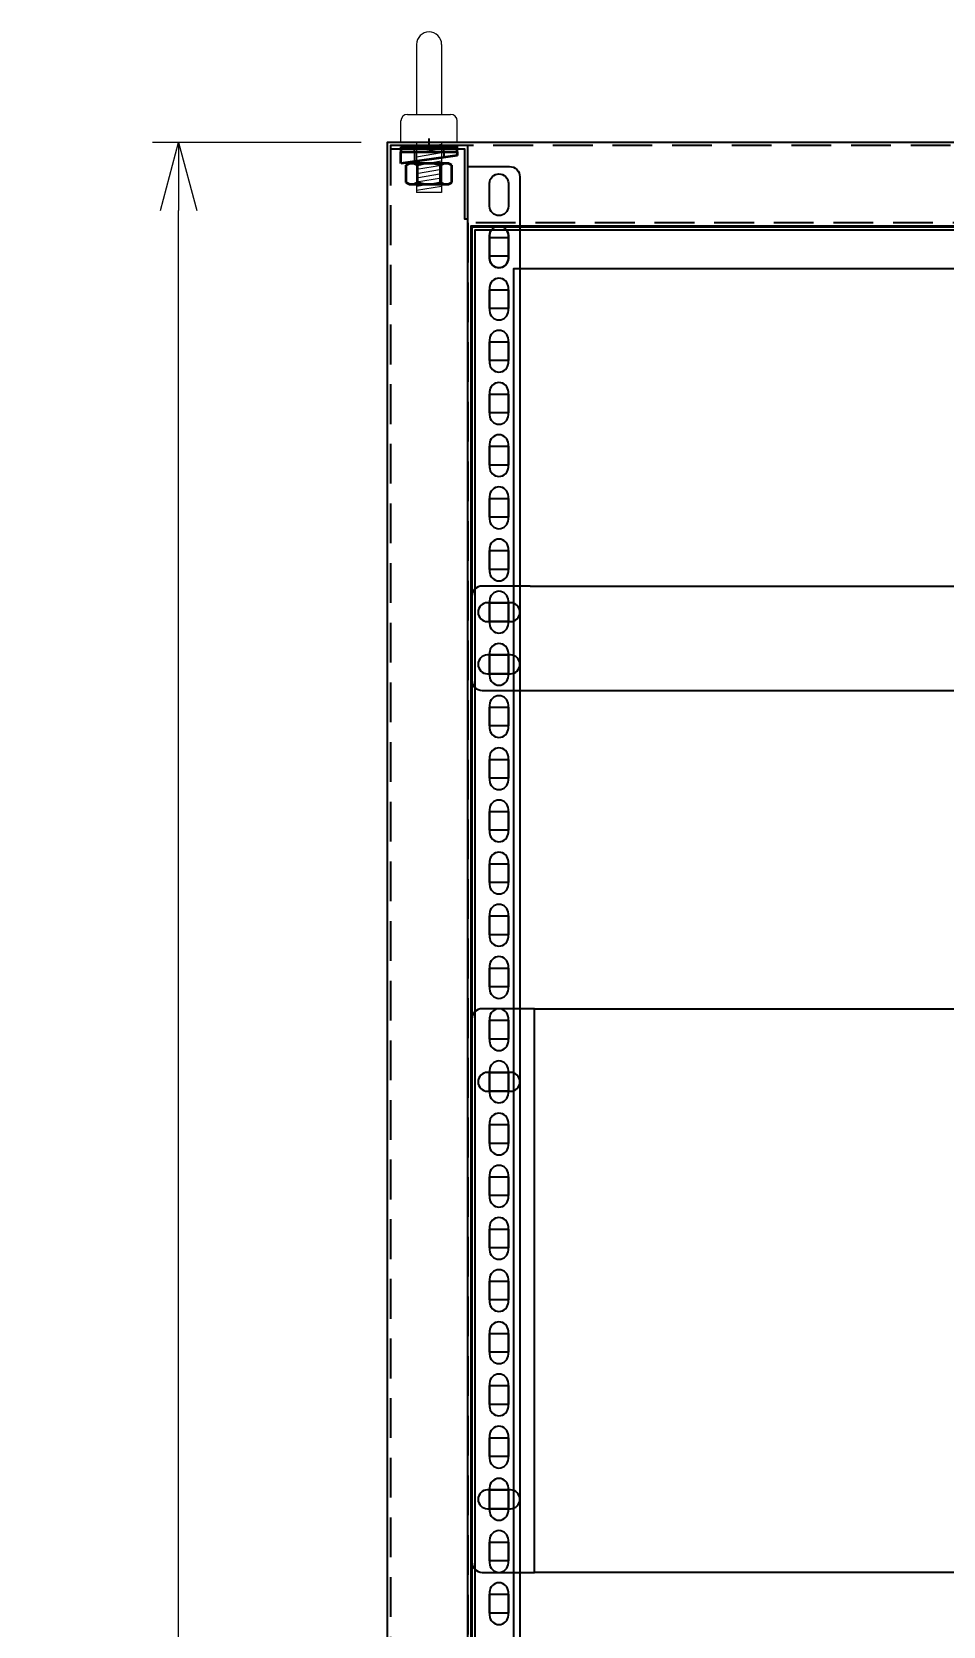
# Model space of a CAD drawing. Header units: millimetres. Extents: x 28713 to 59118, y -54378 to -19615.
# Drawn here: x 37285 to 37721, y -25429 to -24665 of the extents above; entities that cross this region are included whole.
import ezdxf

# ---------------------------------------------------------------- set-up
doc = ezdxf.new("R2010")
doc.units = ezdxf.units.MM
doc.header["$LTSCALE"] = 3
for name, pattern in [('ACAD_ISO04W100', [30, 24, -3, 0, -3]), ('CACHE2', [4.7625, 3.175, -1.5875]), ('HIDDEN', [9.525, 6.35, -3.175])]:
    doc.linetypes.add(name, pattern=pattern)
for name, color, linetype in [('@.HIDDEN', 8, 'HIDDEN'), ('@.VISIBLE', 7, 'Continuous'), ('centerline', 6, 'ACAD_ISO04W100'), ('dim', 7, 'Continuous'), ('equipments', 2, 'Continuous')]:
    doc.layers.add(name, color=color, linetype=linetype)
doc.layers.add('FORT', color=2, linetype='Continuous', lineweight=35)
doc.layers.add('POINTILLE', color=8, linetype='CACHE2', lineweight=25)
doc.styles.add('Ann_w01', font='romans.shx', dxfattribs={"width": 0.6, "bigfont": 'chineset.shx'})
doc.dimstyles.new('Dim 01_SC25', dxfattribs={"dimscale": 25, "dimtxt": 2, "dimasz": 1.3, "dimexe": 0.5, "dimexo": 0.5, "dimgap": 0.5, "dimtad": 1, "dimdec": 1, "dimzin": 12, "dimdsep": 46, "dimtxsty": 'Ann_w01', "dimblk": 'OPEN30', "dimcen": 1.5, "dimclrd": 6, "dimclre": 6, "dimclrt": 3, "dimadec": 1, "dimazin": 3, "dimtm": 1e-09, "dimtfac": 1, "dimtdec": 1, "dimtmove": 0, "dimatfit": 3, "dimldrblk": 'OPEN30', "dimfxl": 1, "dimtolj": 1, "dimlwd": 20, "dimlwe": 20, "dimarcsym": 0})

# ---------------------------------------------------------------- blocks, each defined once
blk = doc.blocks.new('_Open30')
at = {"color": 0, "linetype": 'ByBlock', "lineweight": -2}
for p, q in [((-1, 0.268), (0, 0)), ((0, 0), (-1, -0.268)), ((0, 0), (-1, 0))]:
    blk.add_line(p, q, dxfattribs=at)
blk = doc.blocks.new('*D204')
at = {"layer": 'Defpoints', "color": 0, "transparency": 16777216}
for p in [(37354.95, -24717.91), (37454.95, -24717.91), (37454.95, -26317.91)]:
    blk.add_point(p, dxfattribs=at)
at = {"layer": 'dim', "color": 6, "lineweight": 20, "transparency": 16777216}
for p, q in [((37442.45, -24717.91), (37342.45, -24717.91)), ((37354.95, -26285.41), (37354.95, -24750.41)), ((37442.45, -26317.91), (37342.45, -26317.91))]:
    blk.add_line(p, q, dxfattribs=at)
at = {"layer": 'dim', "color": 6, "lineweight": 20, "transparency": 16777216, "xscale": 32.5, "yscale": 32.5, "zscale": 32.5}
for p, rotation in [((37354.95, -24717.91), 90), ((37354.95, -26317.91), 270)]:
    blk.add_blockref('_Open30', p, dxfattribs=dict(at, rotation=rotation))
at = {"layer": 'dim', "color": 3, "transparency": 16777216, "insert": (37317.45, -25517.91), "char_height": 50, "attachment_point": 5, "rotation": 90, "style": 'Ann_w01'}
blk.add_mtext('\\A1;1600', dxfattribs=at)
blk = doc.blocks.new('HM12_COTE')
at = {"layer": 'FORT'}
for p, q in [((-10.97, 9.15), (-9.5, 10)), ((-10.97, 0.85), (-10.97, 9.15)), ((9.5, 10), (-9.5, 10)), ((-5.48, 0.85), (-5.48, 9.15)), ((5.48, 0.85), (5.48, 9.15)), ((10.97, 9.15), (9.5, 10)), ((10.97, 0.85), (10.97, 9.15)), ((-9.5, 0), (-10.97, 0.85)), ((-9.5, 0), (9.5, 0)), ((9.5, 0), (10.97, 0.85))]:
    blk.add_line(p, q, dxfattribs=at)
for centre, radius, start, end in [((-8.23, 5.14), 4.86, 55.61585, 124.38415), ((0, -8.15), 18.15, 72.4121, 107.5879), ((8.23, 5.14), 4.86, 55.61585, 124.38415), ((-8.23, 4.86), 4.86, 235.61585, 304.38415), ((0, 18.15), 18.15, 252.4121, 287.5879), ((8.23, 4.86), 4.86, 235.61585, 304.38415)]:
    blk.add_arc(centre, radius, start, end, dxfattribs=at)
blk = doc.blocks.new('CALE_M12_IPN')
at = {"layer": 'FORT'}
for p, q in [((-13.5, 3.61), (13.5, 3.61)), ((-13.5, -1.89), (-13.5, 3.61)), ((13.5, 1.89), (-13.5, -1.89)), ((13.5, 3.61), (13.5, 1.89))]:
    blk.add_line(p, q, dxfattribs=at)
at = {"layer": 'POINTILLE'}
for p, q in [((-7, 3.61), (-7, -0.98)), ((7, 3.61), (7, 0.98))]:
    blk.add_line(p, q, dxfattribs=at)
blk = doc.blocks.new('RONDELLE_M12')
at = {"layer": 'FORT'}
blk.add_lwpolyline([(-13.5, 2.5), (-13.5, 0), (13.5, 0), (13.5, 2.5)], close=True, dxfattribs=at)
at = {"layer": 'POINTILLE'}
for p, q in [((-7, 0), (-7, 2.5)), ((7, 0), (7, 2.5))]:
    blk.add_line(p, q, dxfattribs=at)
blk = doc.blocks.new('Oval 20x9')
at = {"layer": '@.VISIBLE', "color": 2}
blk.add_lwpolyline([(-5.5, -4.5), (5.5, -4.5, 0.414214), (10, 0), (10, 0, 0.414214), (5.5, 4.5), (-5.5, 4.5, 0.414214), (-10, 0), (-10, 0, 0.414214)], format="xyb", close=True, dxfattribs=at)
blk = doc.blocks.new('*U386')
at = {"layer": '@.HIDDEN', "linetype": 'HIDDEN'}
for p, q in [((409.5, 1.5), (409.5, -1.5)), ((408, 0), (411, 0))]:
    blk.add_line(p, q, dxfattribs=at)
at = {"layer": '@.VISIBLE'}
for p, q in [((28, 25), (791, 25)), ((28, -25), (791, -25))]:
    blk.add_line(p, q, dxfattribs=at)
for points in [[(28, 25), (5, 25, 0.414214), (0, 20), (0, -20, 0.414214), (5, -25), (28, -25)], [(791, -25), (814, -25, 0.414214), (819, -20), (819, 20, 0.414214), (814, 25), (791, 25)]]:
    blk.add_lwpolyline(points, format="xyb", dxfattribs=at)
for p in [(13, 12.5), (13, -12.5)]:
    blk.add_blockref('Oval 20x9', p, dxfattribs=at)
at = {"layer": '@.VISIBLE', "xscale": -1}
for p in [(806, 12.5), (806, -12.5)]:
    blk.add_blockref('Oval 20x9', p, dxfattribs=at)

msp = doc.modelspace()

# ---------------------------------------------------------------- linework, layer by layer
for points in [[(37454.95, -26217.91), (38354.95, -26217.91), (38354.95, -24717.91), (37454.95, -24717.91)], [(37494.95, -26177.91), (38314.95, -26177.91), (38314.95, -24757.91), (37494.95, -24757.91)], [(37503.95, -24763.41), (37512.95, -24763.41), (37512.95, -24772.41), (37503.95, -24772.41)], [(37503.95, -24788.41), (37512.95, -24788.41), (37512.95, -24797.41), (37503.95, -24797.41)], [(37503.95, -24813.41), (37512.95, -24813.41), (37512.95, -24822.41), (37503.95, -24822.41)], [(37503.95, -24838.41), (37512.95, -24838.41), (37512.95, -24847.41), (37503.95, -24847.41)], [(37503.95, -24863.41), (37512.95, -24863.41), (37512.95, -24872.41), (37503.95, -24872.41)], [(37503.95, -24888.41), (37512.95, -24888.41), (37512.95, -24897.41), (37503.95, -24897.41)], [(37503.95, -24913.41), (37512.95, -24913.41), (37512.95, -24922.41), (37503.95, -24922.41)], [(37503.95, -24938.41), (37512.95, -24938.41), (37512.95, -24947.41), (37503.95, -24947.41)], [(37503.95, -24963.41), (37512.95, -24963.41), (37512.95, -24972.41), (37503.95, -24972.41)], [(37503.95, -24988.41), (37512.95, -24988.41), (37512.95, -24997.41), (37503.95, -24997.41)], [(37503.95, -25013.41), (37512.95, -25013.41), (37512.95, -25022.41), (37503.95, -25022.41)], [(37503.95, -25038.41), (37512.95, -25038.41), (37512.95, -25047.41), (37503.95, -25047.41)], [(37503.95, -25063.41), (37512.95, -25063.41), (37512.95, -25072.41), (37503.95, -25072.41)], [(37503.95, -25088.41), (37512.95, -25088.41), (37512.95, -25097.41), (37503.95, -25097.41)], [(37503.95, -25113.41), (37512.95, -25113.41), (37512.95, -25122.41), (37503.95, -25122.41)], [(37503.95, -25138.41), (37512.95, -25138.41), (37512.95, -25147.41), (37503.95, -25147.41)], [(37503.95, -25163.41), (37512.95, -25163.41), (37512.95, -25172.41), (37503.95, -25172.41)], [(37503.95, -25188.41), (37512.95, -25188.41), (37512.95, -25197.41), (37503.95, -25197.41)], [(37503.95, -25213.41), (37512.95, -25213.41), (37512.95, -25222.41), (37503.95, -25222.41)], [(37503.95, -25238.41), (37512.95, -25238.41), (37512.95, -25247.41), (37503.95, -25247.41)], [(37503.95, -25263.41), (37512.95, -25263.41), (37512.95, -25272.41), (37503.95, -25272.41)], [(37503.95, -25288.41), (37512.95, -25288.41), (37512.95, -25297.41), (37503.95, -25297.41)], [(37503.95, -25313.41), (37512.95, -25313.41), (37512.95, -25322.41), (37503.95, -25322.41)], [(37503.95, -25338.41), (37512.95, -25338.41), (37512.95, -25347.41), (37503.95, -25347.41)], [(37503.95, -25363.41), (37512.95, -25363.41), (37512.95, -25372.41), (37503.95, -25372.41)], [(37503.95, -25388.41), (37512.95, -25388.41), (37512.95, -25397.41), (37503.95, -25397.41)], [(37503.95, -25413.41), (37512.95, -25413.41), (37512.95, -25422.41), (37503.95, -25422.41)]]:
    msp.add_lwpolyline(points, close=True)
at = {"linetype": 'HIDDEN'}
for points in [[(37456.45, -26216.41), (38353.45, -26216.41), (38353.45, -24719.41), (37456.45, -24719.41)], [(37493.45, -26179.41), (38316.45, -26179.41), (38316.45, -24756.41), (37493.45, -24756.41)]]:
    msp.add_lwpolyline(points, close=True, dxfattribs=at)
at = {"color": 1}
msp.add_lwpolyline([(37493.45, -24754.41), (37493.45, -24719.41), (37456.45, -24719.41), (37456.45, -24720.91), (37491.95, -24720.91), (37491.95, -24754.41)], close=True, dxfattribs=at)
at = {"color": 151}
for points in [[(37493.45, -24729.41), (37513.45, -24729.41, -0.414214), (37518.45, -24734.41), (37518.45, -26201.41, -0.414214), (37513.45, -26206.41), (37493.45, -26206.41)], [(37503.95, -24748.41), (37503.95, -24737.41, -0.414214), (37508.45, -24732.91), (37508.45, -24732.91, -0.414214), (37512.95, -24737.41), (37512.95, -24748.41, -0.414214), (37508.45, -24752.91), (37508.45, -24752.91, -0.414214)], [(37503.95, -24773.41), (37503.95, -24762.41, -0.414214), (37508.45, -24757.91), (37508.45, -24757.91, -0.414214), (37512.95, -24762.41), (37512.95, -24773.41, -0.414214), (37508.45, -24777.91), (37508.45, -24777.91, -0.414214)], [(37503.95, -24762.41), (37503.95, -24773.41, 0.414214), (37508.45, -24777.91), (37508.45, -24777.91, 0.414214), (37512.95, -24773.41), (37512.95, -24762.41, 0.414214), (37508.45, -24757.91), (37508.45, -24757.91, 0.414214)], [(37503.95, -24787.41), (37503.95, -24798.41, 0.414214), (37508.45, -24802.91), (37508.45, -24802.91, 0.414214), (37512.95, -24798.41), (37512.95, -24787.41, 0.414214), (37508.45, -24782.91), (37508.45, -24782.91, 0.414214)], [(37503.95, -24812.41), (37503.95, -24823.41, 0.414214), (37508.45, -24827.91), (37508.45, -24827.91, 0.414214), (37512.95, -24823.41), (37512.95, -24812.41, 0.414214), (37508.45, -24807.91), (37508.45, -24807.91, 0.414214)], [(37503.95, -24837.41), (37503.95, -24848.41, 0.414214), (37508.45, -24852.91), (37508.45, -24852.91, 0.414214), (37512.95, -24848.41), (37512.95, -24837.41, 0.414214), (37508.45, -24832.91), (37508.45, -24832.91, 0.414214)], [(37503.95, -24862.41), (37503.95, -24873.41, 0.414214), (37508.45, -24877.91), (37508.45, -24877.91, 0.414214), (37512.95, -24873.41), (37512.95, -24862.41, 0.414214), (37508.45, -24857.91), (37508.45, -24857.91, 0.414214)], [(37503.95, -24887.41), (37503.95, -24898.41, 0.414214), (37508.45, -24902.91), (37508.45, -24902.91, 0.414214), (37512.95, -24898.41), (37512.95, -24887.41, 0.414214), (37508.45, -24882.91), (37508.45, -24882.91, 0.414214)], [(37503.95, -24912.41), (37503.95, -24923.41, 0.414214), (37508.45, -24927.91), (37508.45, -24927.91, 0.414214), (37512.95, -24923.41), (37512.95, -24912.41, 0.414214), (37508.45, -24907.91), (37508.45, -24907.91, 0.414214)], [(37503.95, -24937.41), (37503.95, -24948.41, 0.414214), (37508.45, -24952.91), (37508.45, -24952.91, 0.414214), (37512.95, -24948.41), (37512.95, -24937.41, 0.414214), (37508.45, -24932.91), (37508.45, -24932.91, 0.414214)], [(37503.95, -24962.41), (37503.95, -24973.41, 0.414214), (37508.45, -24977.91), (37508.45, -24977.91, 0.414214), (37512.95, -24973.41), (37512.95, -24962.41, 0.414214), (37508.45, -24957.91), (37508.45, -24957.91, 0.414214)], [(37503.95, -24987.41), (37503.95, -24998.41, 0.414214), (37508.45, -25002.91), (37508.45, -25002.91, 0.414214), (37512.95, -24998.41), (37512.95, -24987.41, 0.414214), (37508.45, -24982.91), (37508.45, -24982.91, 0.414214)], [(37503.95, -25012.41), (37503.95, -25023.41, 0.414214), (37508.45, -25027.91), (37508.45, -25027.91, 0.414214), (37512.95, -25023.41), (37512.95, -25012.41, 0.414214), (37508.45, -25007.91), (37508.45, -25007.91, 0.414214)], [(37503.95, -25037.41), (37503.95, -25048.41, 0.414214), (37508.45, -25052.91), (37508.45, -25052.91, 0.414214), (37512.95, -25048.41), (37512.95, -25037.41, 0.414214), (37508.45, -25032.91), (37508.45, -25032.91, 0.414214)], [(37503.95, -25062.41), (37503.95, -25073.41, 0.414214), (37508.45, -25077.91), (37508.45, -25077.91, 0.414214), (37512.95, -25073.41), (37512.95, -25062.41, 0.414214), (37508.45, -25057.91), (37508.45, -25057.91, 0.414214)], [(37503.95, -25087.41), (37503.95, -25098.41, 0.414214), (37508.45, -25102.91), (37508.45, -25102.91, 0.414214), (37512.95, -25098.41), (37512.95, -25087.41, 0.414214), (37508.45, -25082.91), (37508.45, -25082.91, 0.414214)], [(37503.95, -25112.41), (37503.95, -25123.41, 0.414214), (37508.45, -25127.91), (37508.45, -25127.91, 0.414214), (37512.95, -25123.41), (37512.95, -25112.41, 0.414214), (37508.45, -25107.91), (37508.45, -25107.91, 0.414214)], [(37503.95, -25137.41), (37503.95, -25148.41, 0.414214), (37508.45, -25152.91), (37508.45, -25152.91, 0.414214), (37512.95, -25148.41), (37512.95, -25137.41, 0.414214), (37508.45, -25132.91), (37508.45, -25132.91, 0.414214)], [(37503.95, -25162.41), (37503.95, -25173.41, 0.414214), (37508.45, -25177.91), (37508.45, -25177.91, 0.414214), (37512.95, -25173.41), (37512.95, -25162.41, 0.414214), (37508.45, -25157.91), (37508.45, -25157.91, 0.414214)], [(37503.95, -25187.41), (37503.95, -25198.41, 0.414214), (37508.45, -25202.91), (37508.45, -25202.91, 0.414214), (37512.95, -25198.41), (37512.95, -25187.41, 0.414214), (37508.45, -25182.91), (37508.45, -25182.91, 0.414214)], [(37503.95, -25212.41), (37503.95, -25223.41, 0.414214), (37508.45, -25227.91), (37508.45, -25227.91, 0.414214), (37512.95, -25223.41), (37512.95, -25212.41, 0.414214), (37508.45, -25207.91), (37508.45, -25207.91, 0.414214)], [(37503.95, -25237.41), (37503.95, -25248.41, 0.414214), (37508.45, -25252.91), (37508.45, -25252.91, 0.414214), (37512.95, -25248.41), (37512.95, -25237.41, 0.414214), (37508.45, -25232.91), (37508.45, -25232.91, 0.414214)], [(37503.95, -25262.41), (37503.95, -25273.41, 0.414214), (37508.45, -25277.91), (37508.45, -25277.91, 0.414214), (37512.95, -25273.41), (37512.95, -25262.41, 0.414214), (37508.45, -25257.91), (37508.45, -25257.91, 0.414214)], [(37503.95, -25287.41), (37503.95, -25298.41, 0.414214), (37508.45, -25302.91), (37508.45, -25302.91, 0.414214), (37512.95, -25298.41), (37512.95, -25287.41, 0.414214), (37508.45, -25282.91), (37508.45, -25282.91, 0.414214)], [(37503.95, -25312.41), (37503.95, -25323.41, 0.414214), (37508.45, -25327.91), (37508.45, -25327.91, 0.414214), (37512.95, -25323.41), (37512.95, -25312.41, 0.414214), (37508.45, -25307.91), (37508.45, -25307.91, 0.414214)], [(37503.95, -25337.41), (37503.95, -25348.41, 0.414214), (37508.45, -25352.91), (37508.45, -25352.91, 0.414214), (37512.95, -25348.41), (37512.95, -25337.41, 0.414214), (37508.45, -25332.91), (37508.45, -25332.91, 0.414214)], [(37503.95, -25362.41), (37503.95, -25373.41, 0.414214), (37508.45, -25377.91), (37508.45, -25377.91, 0.414214), (37512.95, -25373.41), (37512.95, -25362.41, 0.414214), (37508.45, -25357.91), (37508.45, -25357.91, 0.414214)], [(37503.95, -25387.41), (37503.95, -25398.41, 0.414214), (37508.45, -25402.91), (37508.45, -25402.91, 0.414214), (37512.95, -25398.41), (37512.95, -25387.41, 0.414214), (37508.45, -25382.91), (37508.45, -25382.91, 0.414214)], [(37503.95, -25412.41), (37503.95, -25423.41, 0.414214), (37508.45, -25427.91), (37508.45, -25427.91, 0.414214), (37512.95, -25423.41), (37512.95, -25412.41, 0.414214), (37508.45, -25407.91), (37508.45, -25407.91, 0.414214)]]:
    msp.add_lwpolyline(points, format="xyb", close=True, dxfattribs=at)
at = {"color": 6}
for points in [[(37495.45, -26177.41), (38314.45, -26177.41), (38314.45, -24758.41), (37495.45, -24758.41)], [(37496.95, -26175.91), (38312.95, -26175.91), (38312.95, -24759.91), (37496.95, -24759.91)], [(37515.45, -26157.41), (38294.45, -26157.41), (38294.45, -24778.41), (37515.45, -24778.41)]]:
    msp.add_lwpolyline(points, close=True, dxfattribs=at)
at = {"layer": '@.VISIBLE'}
msp.add_lwpolyline([(37525.45, -25132.91), (37500.45, -25132.91, 0.414214), (37495.45, -25137.91), (37495.45, -25397.91, 0.414214), (37500.45, -25402.91), (37525.45, -25402.91)], format="xyb", dxfattribs=at)
msp.add_lwpolyline([(37525.45, -25132.91), (38284.45, -25132.91), (38284.45, -25402.91), (37525.45, -25402.91)], close=True, dxfattribs=at)
at = {"layer": 'centerline'}
msp.add_line((37474.95, -24719.91), (37474.95, -24715.91), dxfattribs=at)
at = {"layer": 'equipments', "lineweight": 0}
for p, q in [((37468.95, -24670.91), (37468.95, -24704.41)), ((37480.95, -24670.91), (37480.95, -24704.41)), ((37464.62, -24704.41), (37485.28, -24704.41)), ((37461.45, -24717.91), (37461.45, -24707.58)), ((37488.45, -24717.91), (37488.45, -24707.58)), ((37488.45, -24717.91), (37461.45, -24717.91)), ((37468.95, -24717.91), (37468.95, -24741.91)), ((37480.95, -24717.91), (37468.95, -24717.91)), ((37480.95, -24717.91), (37480.95, -24741.91)), ((37480.95, -24741.91), (37468.95, -24741.91))]:
    msp.add_line(p, q, dxfattribs=at)
at = {"layer": 'equipments', "color": 8, "lineweight": 0}
for p, q in [((37480.95, -24718.91), (37468.95, -24720.91)), ((37480.95, -24720.91), (37468.95, -24722.91)), ((37480.95, -24722.91), (37468.95, -24724.91)), ((37480.95, -24724.91), (37468.95, -24726.91)), ((37480.95, -24726.91), (37468.95, -24728.91)), ((37480.95, -24728.91), (37468.95, -24730.91)), ((37480.95, -24730.91), (37468.95, -24732.91)), ((37480.95, -24732.91), (37468.95, -24734.91)), ((37480.95, -24734.91), (37468.95, -24736.91)), ((37480.95, -24736.91), (37468.95, -24738.91)), ((37480.95, -24738.91), (37468.95, -24740.91))]:
    msp.add_line(p, q, dxfattribs=at)
at = {"layer": 'equipments', "lineweight": 0}
for centre, radius, start, end in [((37474.95, -24670.91), 6, 0, 180), ((37464.62, -24707.58), 3.17, 90, 180), ((37485.28, -24707.58), 3.17, 0, 90)]:
    msp.add_arc(centre, radius, start, end, dxfattribs=at)

# ---------------------------------------------------------------- block references
for name, p in [('RONDELLE_M12', (37474.95, -24722.41)), ('CALE_M12_IPN', (37474.95, -24726.02)), ('HM12_COTE', (37474.95, -24737.91))]:
    msp.add_blockref(name, p)
at = {"layer": '@.VISIBLE'}
for name, p in [('*U386', (37495.45, -24955.41)), ('Oval 20x9', (37508.45, -25167.91)), ('Oval 20x9', (37508.45, -25367.91))]:
    msp.add_blockref(name, p, dxfattribs=at)

# ---------------------------------------------------------------- dimensions: what is measured, and where the dimension line sits
at = {"layer": 'dim'}
dim = msp.add_linear_dim(base=(37354.95, -24717.91), p1=(37454.95, -26317.91), p2=(37454.95, -24717.91), angle=90, dimstyle='Dim 01_SC25', dxfattribs=at)
dim.commit()
dim.dimension.update_dxf_attribs({"geometry": '*D204', "text_midpoint": (37317.45, -25517.91)})

doc.saveas('drawing.dxf')
